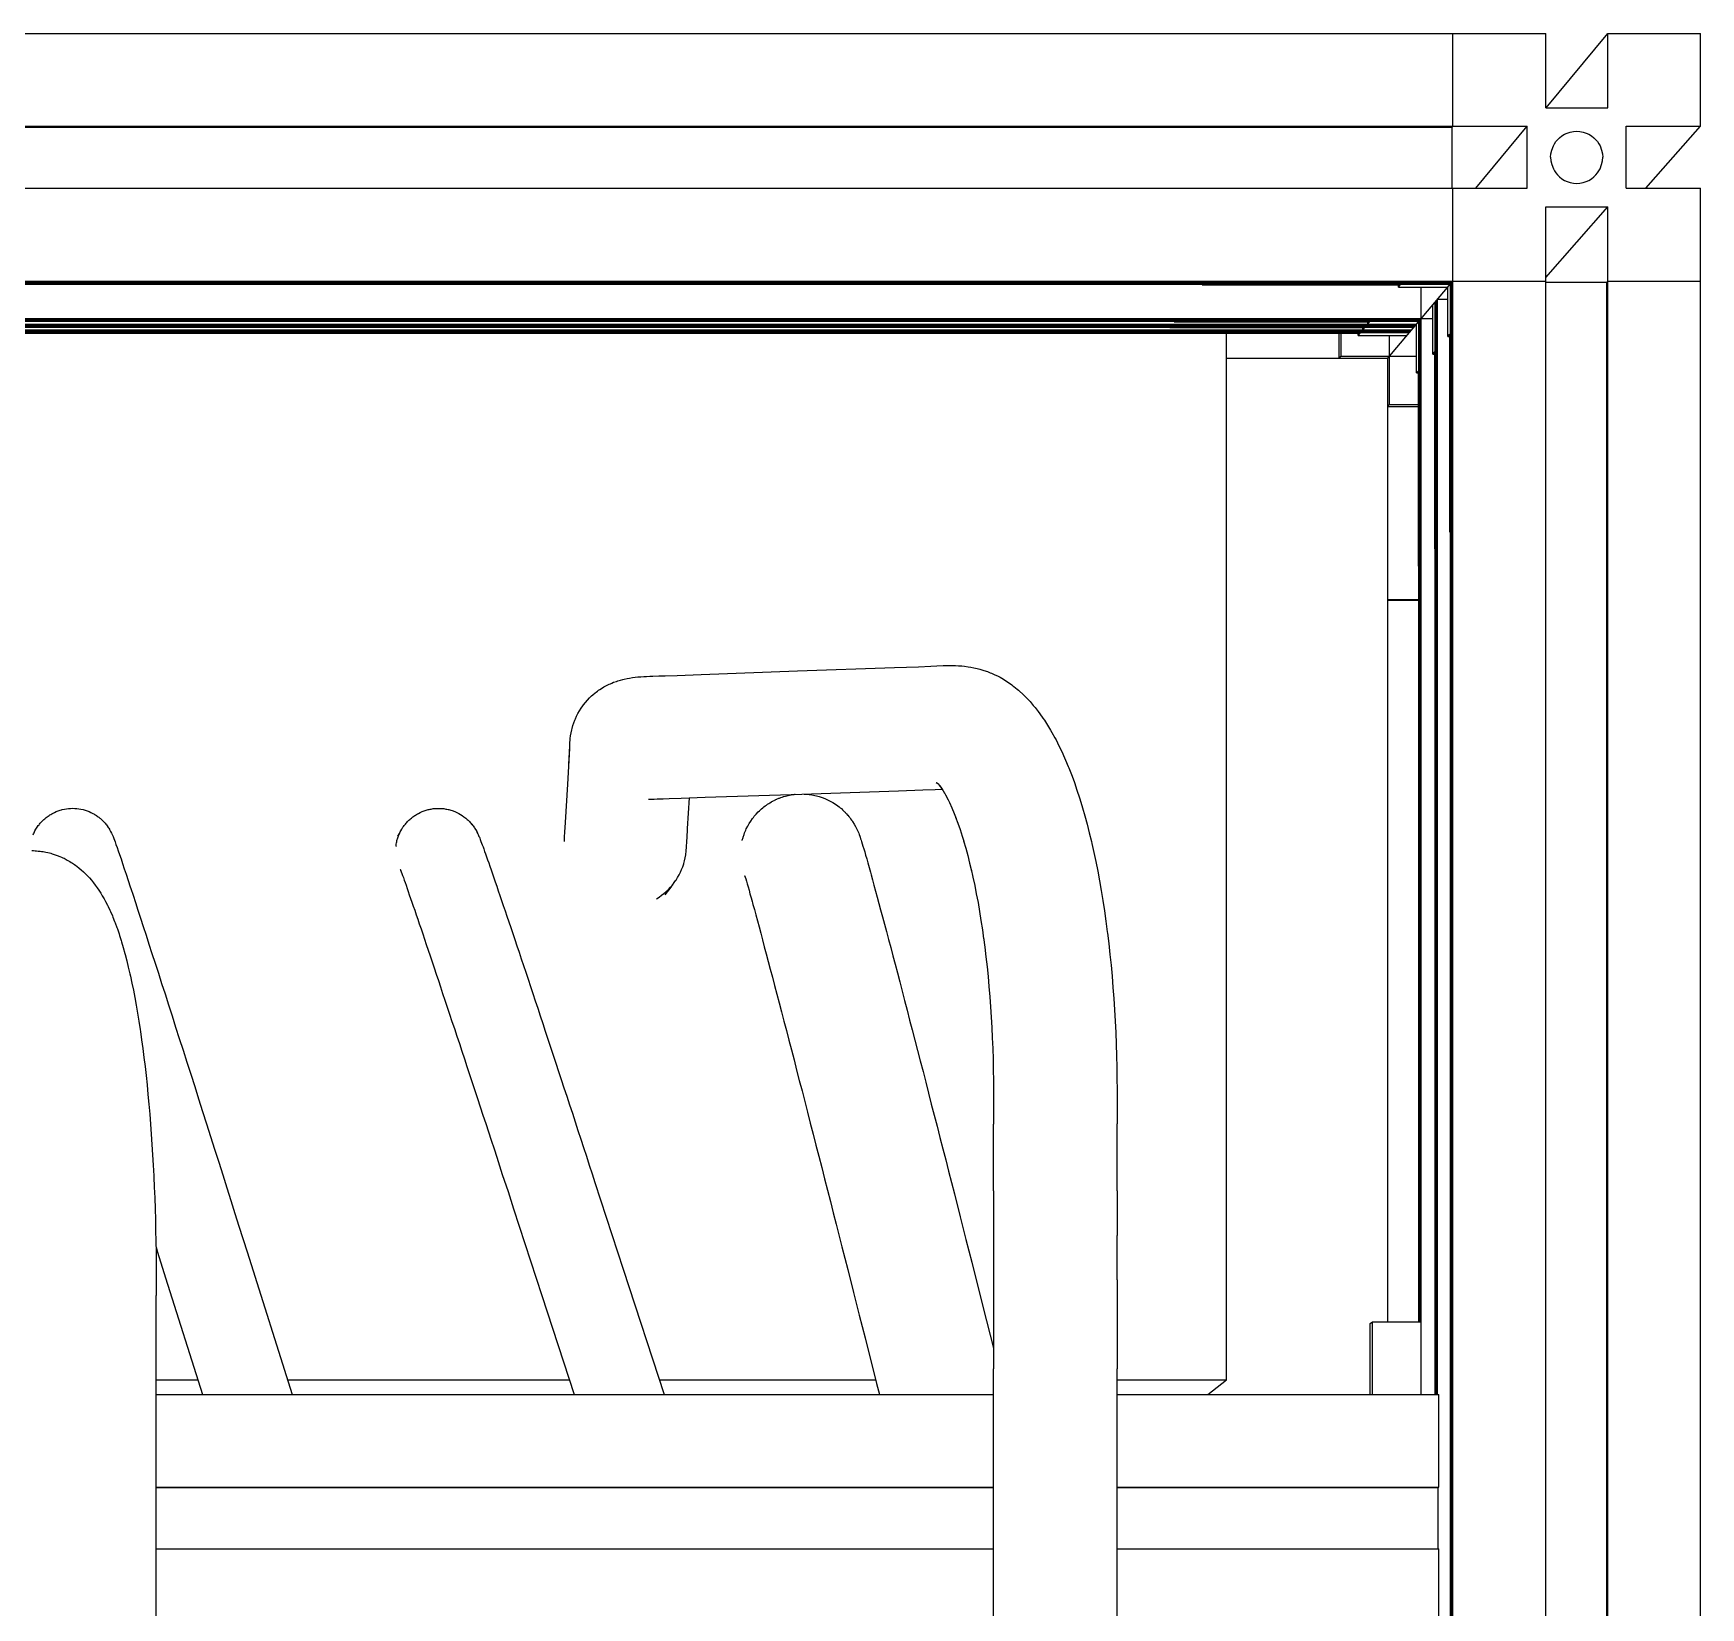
# Model space of a CAD drawing. Header units: millimetres. Extents: x -242 to 242, y -257 to 254.
# Drawn here: x 81.7 to 218.4, y 124.9 to 253.9 of the extents above; entities that cross this region are included whole.
import ezdxf

# ---------------------------------------------------------------- set-up
doc = ezdxf.new("R2010")
doc.units = ezdxf.units.MM
doc.layers.add('VISIBLE', color=7, linetype='Continuous')

msp = doc.modelspace()

# ---------------------------------------------------------------- linework, layer by layer
at = {"layer": 'VISIBLE'}
for p, q in [((-205.68, 253.92), (205.68, 253.92)), ((198.06, 246.31), (198.06, 253.92)), ((205.68, 247.83), (205.68, 253.92)), ((205.7, 247.83), (210.76, 253.92)), ((210.76, 247.83), (210.76, 253.92)), ((210.76, 253.92), (218.37, 253.92)), ((218.37, 246.31), (218.37, 253.92)), ((205.68, 247.83), (210.76, 247.83)), ((-204.15, 246.31), (204.15, 246.31)), ((-198, 246.23), (198, 246.23)), ((198, 246.23), (198.06, 246.31)), ((198, 241.23), (198, 246.23)), ((199.94, 241.23), (204.15, 246.31)), ((204.15, 241.23), (204.15, 246.31)), ((212.28, 241.23), (212.28, 246.31)), ((212.28, 246.31), (218.37, 246.31)), ((213.87, 241.23), (218.37, 246.31)), ((206.17, 244.36), (206.3, 244.7)), ((206.3, 244.7), (206.39, 244.87)), ((206.39, 244.87), (206.51, 245.05)), ((206.51, 245.05), (206.65, 245.21)), ((206.65, 245.21), (206.81, 245.37)), ((206.81, 245.37), (207, 245.52)), ((207, 245.52), (207.21, 245.65)), ((207.21, 245.65), (207.44, 245.75)), ((207.44, 245.75), (207.69, 245.83)), ((207.69, 245.83), (207.95, 245.88)), ((207.95, 245.88), (208.22, 245.9)), ((208.22, 245.9), (208.48, 245.88)), ((208.48, 245.88), (208.74, 245.83)), ((208.74, 245.83), (208.99, 245.75)), ((208.99, 245.75), (209.22, 245.65)), ((209.22, 245.65), (209.43, 245.52)), ((209.43, 245.52), (209.62, 245.37)), ((209.62, 245.37), (209.78, 245.21)), ((209.78, 245.21), (209.92, 245.05)), ((209.92, 245.05), (210.04, 244.87)), ((210.04, 244.87), (210.13, 244.7)), ((210.13, 244.7), (210.26, 244.36)), ((206.08, 243.77), (206.1, 244.05)), ((206.08, 243.77), (206.1, 243.48)), ((206.1, 244.05), (206.17, 244.36)), ((206.1, 243.48), (206.17, 243.17)), ((210.26, 244.36), (210.33, 244.05)), ((210.26, 243.17), (210.33, 243.48)), ((210.33, 244.05), (210.35, 243.77)), ((210.33, 243.48), (210.35, 243.77)), ((206.17, 243.17), (206.3, 242.83)), ((206.3, 242.83), (206.39, 242.66)), ((206.39, 242.66), (206.51, 242.49)), ((206.51, 242.49), (206.65, 242.32)), ((206.65, 242.32), (206.81, 242.16)), ((206.81, 242.16), (207, 242.01)), ((207, 242.01), (207.21, 241.88)), ((207.21, 241.88), (207.44, 241.78)), ((207.21, 241.88), (207.44, 241.78)), ((208.99, 241.78), (209.22, 241.88)), ((209.22, 241.88), (209.43, 242.01)), ((209.43, 242.01), (209.62, 242.16)), ((209.62, 242.16), (209.78, 242.32)), ((209.78, 242.32), (209.92, 242.49)), ((209.92, 242.49), (210.04, 242.66)), ((210.04, 242.66), (210.13, 242.83)), ((210.13, 242.83), (210.26, 243.17)), ((-204.15, 241.23), (204.15, 241.23)), ((198.06, -241.23), (198.06, 241.23)), ((207.44, 241.78), (207.69, 241.7)), ((207.44, 241.78), (207.69, 241.7)), ((207.69, 241.7), (207.95, 241.65)), ((207.95, 241.65), (208.22, 241.63)), ((208.22, 241.63), (208.48, 241.65)), ((208.22, 241.63), (208.48, 241.65)), ((208.48, 241.65), (208.74, 241.7)), ((208.48, 241.65), (208.74, 241.7)), ((208.74, 241.7), (208.99, 241.78)), ((212.28, 241.23), (218.37, 241.23)), ((218.37, -241.23), (218.37, 241.23)), ((205.68, -239.7), (205.68, 239.7)), ((205.68, 233.93), (210.76, 239.7)), ((205.68, 239.7), (210.76, 239.7)), ((210.76, -239.7), (210.76, 239.7)), ((-205.68, 233.61), (205.68, 233.61)), ((-197.98, 233.52), (197.98, 233.52)), ((-197.98, 233.46), (197.98, 233.46)), ((-197.86, 233.37), (197.86, 233.37)), ((177.53, 233.32), (177.53, 233.37)), ((177.53, 233.32), (177.57, 233.37)), ((177.53, 233.32), (193.76, 233.32)), ((192.73, 227.32), (198.06, 233.61)), ((193.6, 233.14), (193.6, 233.32)), ((193.6, 233.14), (193.76, 233.32)), ((193.6, 233.14), (197.66, 233.14)), ((195.48, 142.39), (195.48, 233.14)), ((197.66, 229.08), (197.66, 233.14)), ((197.86, -233.37), (197.86, 233.37)), ((197.93, -233.52), (197.93, 233.52)), ((197.98, -233.52), (197.98, 233.52)), ((205.68, 233.54), (210.69, 233.54)), ((210.69, 233.54), (210.76, 233.61)), ((210.69, -233.54), (210.69, 233.54)), ((210.76, 233.61), (218.37, 233.61)), ((196.42, 227.65), (196.42, 231.68)), ((196.62, 142.39), (196.62, 231.91)), ((196.69, 142.39), (196.69, 232)), ((196.69, 232), (196.74, 232)), ((196.74, 142.39), (196.74, 232.05)), ((196.82, 142.39), (196.82, 232.14)), ((196.82, 232.14), (197.66, 232.14)), ((-196.42, 230.56), (196.42, 230.56)), ((-195.41, 230.48), (195.41, 230.48)), ((-195.41, 230.42), (195.41, 230.42)), ((-195.28, 230.33), (195.28, 230.33)), ((-195.08, 230.09), (195.08, 230.09)), ((-195, 230.01), (195, 230.01)), ((-194.96, 229.95), (194.96, 229.95)), ((-194.88, 229.86), (194.88, 229.86)), ((-194.69, 229.63), (194.69, 229.63)), ((174.86, 229.82), (174.86, 229.86)), ((174.86, 229.82), (174.9, 229.86)), ((174.86, 229.82), (190.85, 229.82)), ((175.22, 230.29), (175.22, 230.33)), ((175.22, 230.29), (175.25, 230.33)), ((175.22, 230.29), (191.24, 230.29)), ((190.69, 229.63), (190.69, 229.82)), ((190.69, 229.63), (190.85, 229.82)), ((191.09, 230.1), (191.09, 230.29)), ((191.09, 230.1), (191.24, 230.29)), ((191.09, 230.1), (195.09, 230.1)), ((194.96, 229.95), (194.96, 230.01)), ((195.08, 230.09), (195.08, 230.1)), ((195.09, 226.1), (195.09, 230.1)), ((195.28, 148.36), (195.28, 230.33)), ((195.36, 148.36), (195.36, 230.48)), ((195.41, 148.36), (195.41, 230.48)), ((-194.62, 229.55), (194.62, 229.55)), ((-194.57, 229.49), (194.57, 229.49)), ((-194.49, 229.4), (194.49, 229.4)), ((29.92, 229.36), (190.47, 229.36)), ((171.97, 229.36), (171.97, 229.4)), ((172.91, 229.36), (172.91, 229.4)), ((172.94, 229.36), (172.94, 229.4)), ((174.51, 229.36), (174.51, 229.4)), ((174.51, 229.36), (174.55, 229.4)), ((179.5, 143.6), (179.5, 229.36)), ((188.75, 227.32), (188.75, 229.36)), ((188.9, 227.48), (188.9, 229.36)), ((190.31, 229.17), (190.31, 229.36)), ((190.31, 229.17), (190.47, 229.36)), ((190.31, 229.17), (194.3, 229.17)), ((192.86, 223.52), (192.86, 229.17)), ((194.57, 229.49), (194.57, 229.55)), ((197.66, 229.08), (197.82, 229.27)), ((197.66, 229.08), (197.82, 229.08)), ((197.82, 213.04), (197.82, 229.27)), ((179.5, 227.32), (192.73, 227.32)), ((188.77, 227.32), (188.9, 227.48)), ((188.9, 227.48), (195.09, 227.48)), ((192.73, 148.36), (192.73, 227.32)), ((196.42, 227.65), (196.58, 227.83)), ((196.42, 227.65), (196.58, 227.65)), ((196.58, 211.7), (196.58, 227.83)), ((195.09, 226.1), (195.24, 226.28)), ((195.09, 226.1), (195.24, 226.1)), ((195.24, 210.26), (195.24, 226.28)), ((192.73, 223.36), (192.86, 223.52)), ((192.73, 223.34), (195.24, 223.34)), ((192.86, 223.52), (195.24, 223.52)), ((197.82, 213.04), (197.86, 213.08)), ((197.82, 213.04), (197.86, 213.04)), ((196.58, 211.7), (196.62, 211.74)), ((196.58, 211.7), (196.62, 211.7)), ((195.24, 210.26), (195.28, 210.3)), ((195.24, 210.26), (195.28, 210.26)), ((192.73, 207.53), (195.28, 207.53)), ((192.73, 207.49), (195.28, 207.49)), ((129.51, 200.83), (129.62, 200.87)), ((129.62, 200.87), (129.74, 200.91)), ((129.74, 200.91), (129.86, 200.94)), ((129.86, 200.94), (130.03, 200.99)), ((130.03, 200.99), (130.15, 201.02)), ((130.15, 201.02), (130.39, 201.07)), ((130.39, 201.07), (130.59, 201.1)), ((130.59, 201.1), (130.82, 201.14)), ((130.82, 201.14), (131.04, 201.17)), ((131.04, 201.17), (131.28, 201.19)), ((131.28, 201.19), (131.51, 201.21)), ((131.51, 201.21), (131.75, 201.22)), ((131.75, 201.22), (131.99, 201.24)), ((131.99, 201.24), (132.24, 201.25)), ((132.24, 201.25), (132.49, 201.26)), ((132.49, 201.26), (133, 201.27)), ((133, 201.27), (133.5, 201.29)), ((133.5, 201.29), (134.48, 201.32)), ((134.48, 201.32), (136.46, 201.39)), ((136.46, 201.39), (144.36, 201.68)), ((144.36, 201.68), (152.3, 201.96)), ((152.3, 201.96), (154.28, 202.03)), ((154.28, 202.03), (155.27, 202.07)), ((155.27, 202.07), (155.77, 202.1)), ((155.77, 202.1), (156.28, 202.12)), ((156.28, 202.12), (156.54, 202.13)), ((156.54, 202.13), (156.77, 202.13)), ((156.77, 202.13), (157.04, 202.13)), ((157.04, 202.13), (157.3, 202.12)), ((157.3, 202.12), (157.54, 202.11)), ((157.54, 202.11), (157.81, 202.09)), ((157.81, 202.09), (158.05, 202.07)), ((158.05, 202.07), (158.33, 202.03)), ((158.33, 202.03), (158.56, 202)), ((158.56, 202), (158.8, 201.95)), ((158.8, 201.95), (159.08, 201.89)), ((159.08, 201.89), (159.31, 201.83)), ((159.31, 201.83), (159.53, 201.76)), ((159.53, 201.76), (159.81, 201.67)), ((159.81, 201.67), (159.93, 201.63)), ((159.93, 201.63), (160.04, 201.59)), ((160.04, 201.59), (160.15, 201.54)), ((160.15, 201.54), (160.26, 201.5)), ((160.26, 201.5), (160.54, 201.37)), ((160.54, 201.37), (160.75, 201.27)), ((160.75, 201.27), (160.96, 201.16)), ((160.96, 201.16), (161.24, 201)), ((161.24, 201), (161.44, 200.87)), ((127.3, 199.47), (127.48, 199.64)), ((127.48, 199.64), (127.57, 199.72)), ((127.57, 199.72), (127.76, 199.88)), ((127.76, 199.88), (127.85, 199.95)), ((127.85, 199.95), (127.95, 200.03)), ((127.95, 200.03), (128.05, 200.1)), ((128.05, 200.1), (128.15, 200.17)), ((128.15, 200.17), (128.36, 200.3)), ((128.36, 200.3), (128.48, 200.37)), ((128.48, 200.37), (128.58, 200.43)), ((128.58, 200.43), (128.69, 200.49)), ((128.69, 200.49), (128.8, 200.54)), ((128.8, 200.54), (128.91, 200.59)), ((128.91, 200.59), (129.02, 200.64)), ((129.02, 200.64), (129.13, 200.69)), ((129.13, 200.69), (129.28, 200.75)), ((129.28, 200.75), (129.51, 200.83)), ((161.44, 200.87), (161.72, 200.68)), ((161.72, 200.68), (161.91, 200.55)), ((161.91, 200.55), (162, 200.47)), ((162, 200.47), (162.09, 200.4)), ((162.09, 200.4), (162.37, 200.18)), ((162.37, 200.18), (162.46, 200.1)), ((162.46, 200.1), (162.55, 200.03)), ((162.55, 200.03), (162.82, 199.78)), ((162.82, 199.78), (162.9, 199.7)), ((162.9, 199.7), (162.99, 199.62)), ((162.99, 199.62), (163.07, 199.53)), ((163.07, 199.53), (163.33, 199.25)), ((126.25, 197.98), (126.36, 198.2)), ((126.36, 198.2), (126.48, 198.42)), ((126.48, 198.42), (126.62, 198.62)), ((126.62, 198.62), (126.76, 198.82)), ((126.76, 198.82), (126.82, 198.91)), ((126.82, 198.91), (126.97, 199.11)), ((126.97, 199.11), (127.13, 199.29)), ((127.13, 199.29), (127.3, 199.47)), ((163.33, 199.25), (163.41, 199.17)), ((163.41, 199.17), (163.67, 198.86)), ((163.67, 198.86), (163.82, 198.69)), ((163.82, 198.69), (164.08, 198.36)), ((164.08, 198.36), (164.22, 198.18)), ((164.22, 198.18), (164.47, 197.82)), ((125.8, 196.62), (125.85, 196.86)), ((125.85, 196.86), (125.88, 196.96)), ((125.88, 196.96), (125.94, 197.2)), ((125.94, 197.2), (126.02, 197.43)), ((126.02, 197.43), (126.11, 197.66)), ((126.11, 197.66), (126.15, 197.76)), ((126.15, 197.76), (126.25, 197.98)), ((164.47, 197.82), (164.6, 197.64)), ((164.6, 197.64), (164.85, 197.25)), ((164.85, 197.25), (165.09, 196.84)), ((165.09, 196.84), (165.2, 196.65)), ((125.61, 194.02), (125.69, 195.56)), ((125.69, 195.69), (125.7, 195.79)), ((125.69, 195.34), (125.69, 195.69)), ((125.7, 195.79), (125.71, 196.04)), ((125.71, 196.04), (125.73, 196.14)), ((125.73, 196.14), (125.76, 196.38)), ((125.76, 196.38), (125.8, 196.62)), ((165.2, 196.65), (165.45, 196.21)), ((165.45, 196.21), (165.55, 196.03)), ((165.55, 196.03), (165.78, 195.56)), ((165.78, 195.56), (166.02, 195.08)), ((125.52, 192.42), (125.69, 195.34)), ((125.69, 195.34), (125.69, 195.34)), ((125.69, 195.34), (125.69, 195.34)), ((166.02, 195.08), (166.25, 194.56)), ((166.25, 194.56), (166.33, 194.38)), ((166.33, 194.38), (166.55, 193.85)), ((166.55, 193.85), (166.59, 193.75)), ((166.59, 193.75), (166.81, 193.2)), ((166.81, 193.2), (167.02, 192.62)), ((125.34, 189.27), (125.52, 192.42)), ((134.83, 191.26), (136.8, 191.33)), ((136.8, 191.33), (144.71, 191.6)), ((142.87, 191.27), (142.99, 191.31)), ((142.99, 191.31), (143.1, 191.35)), ((143.1, 191.35), (143.22, 191.39)), ((143.22, 191.39), (143.24, 191.39)), ((143.24, 191.39), (143.36, 191.43)), ((143.36, 191.43), (143.48, 191.46)), ((143.48, 191.46), (143.59, 191.49)), ((143.59, 191.49), (143.71, 191.51)), ((143.71, 191.51), (143.83, 191.53)), ((143.83, 191.53), (143.96, 191.55)), ((143.96, 191.55), (144.08, 191.57)), ((144.08, 191.57), (144.14, 191.58)), ((144.14, 191.58), (144.15, 191.58)), ((144.71, 191.6), (152.64, 191.87)), ((144.89, 191.6), (144.93, 191.6)), ((144.93, 191.6), (145.05, 191.59)), ((145.05, 191.59), (145.18, 191.58)), ((145.18, 191.58), (145.3, 191.57)), ((145.3, 191.57), (145.42, 191.55)), ((145.42, 191.55), (145.54, 191.53)), ((145.54, 191.53), (145.66, 191.51)), ((145.66, 191.51), (145.78, 191.49)), ((145.78, 191.49), (145.9, 191.46)), ((145.9, 191.46), (146.14, 191.39)), ((146.14, 191.39), (146.37, 191.32)), ((146.37, 191.32), (146.6, 191.23)), ((152.64, 191.87), (154.63, 191.93)), ((154.63, 191.93), (155.63, 191.97)), ((155.63, 191.97), (156.12, 192)), ((155.72, 192.54), (155.85, 192.45)), ((155.72, 192.54), (155.72, 192.54)), ((155.74, 192.54), (155.84, 192.46)), ((155.74, 192.54), (155.74, 192.54)), ((155.77, 192.52), (155.85, 192.45)), ((155.77, 192.52), (155.77, 192.52)), ((155.82, 192.49), (155.9, 192.4)), ((155.82, 192.49), (155.82, 192.49)), ((155.87, 192.43), (155.96, 192.33)), ((155.87, 192.43), (155.87, 192.43)), ((155.93, 192.36), (156.05, 192.21)), ((155.93, 192.36), (155.93, 192.36)), ((156.01, 192.28), (156.16, 192.05)), ((156.01, 192.28), (156.01, 192.28)), ((156.09, 192.17), (156.3, 191.85)), ((156.09, 192.17), (156.09, 192.17)), ((156.12, 192), (156.2, 192)), ((156.3, 191.85), (156.4, 191.68)), ((156.39, 191.7), (156.57, 191.36)), ((156.39, 191.7), (156.39, 191.7)), ((156.49, 191.52), (156.69, 191.13)), ((156.49, 191.52), (156.49, 191.52)), ((167.02, 192.62), (167.05, 192.53)), ((167.05, 192.53), (167.26, 191.92)), ((167.26, 191.92), (167.46, 191.3)), ((83.15, 189.93), (83.23, 189.97)), ((83.23, 189.97), (83.3, 190.01)), ((83.3, 190.01), (83.45, 190.09)), ((83.45, 190.09), (83.61, 190.16)), ((83.61, 190.16), (83.69, 190.19)), ((83.69, 190.19), (83.77, 190.22)), ((83.77, 190.22), (83.85, 190.25)), ((83.85, 190.25), (83.93, 190.28)), ((83.93, 190.28), (84.02, 190.3)), ((84.02, 190.3), (84.1, 190.32)), ((84.1, 190.32), (84.27, 190.36)), ((84.27, 190.36), (84.44, 190.39)), ((84.44, 190.39), (84.61, 190.41)), ((84.61, 190.41), (84.78, 190.42)), ((84.78, 190.42), (84.95, 190.43)), ((84.95, 190.43), (85.12, 190.42)), ((85.12, 190.42), (85.29, 190.41)), ((85.29, 190.41), (85.46, 190.39)), ((85.46, 190.39), (85.63, 190.36)), ((85.63, 190.36), (85.8, 190.32)), ((85.8, 190.32), (85.96, 190.28)), ((85.96, 190.28), (86.13, 190.22)), ((86.13, 190.22), (86.29, 190.16)), ((86.29, 190.16), (86.45, 190.09)), ((86.45, 190.09), (86.6, 190.01)), ((86.6, 190.01), (86.67, 189.97)), ((86.67, 189.97), (86.75, 189.93)), ((113.13, 189.93), (113.2, 189.97)), ((113.2, 189.97), (113.28, 190.01)), ((113.28, 190.01), (113.43, 190.09)), ((113.43, 190.09), (113.59, 190.16)), ((113.59, 190.16), (113.75, 190.22)), ((113.75, 190.22), (113.91, 190.27)), ((113.91, 190.27), (113.99, 190.3)), ((113.99, 190.3), (114.08, 190.32)), ((114.08, 190.32), (114.16, 190.34)), ((114.16, 190.34), (114.24, 190.36)), ((114.24, 190.36), (114.33, 190.37)), ((114.33, 190.37), (114.41, 190.39)), ((114.41, 190.39), (114.5, 190.4)), ((114.5, 190.4), (114.58, 190.41)), ((114.58, 190.41), (114.67, 190.41)), ((114.67, 190.41), (114.75, 190.42)), ((114.75, 190.42), (114.77, 190.42)), ((114.77, 190.42), (114.85, 190.42)), ((114.85, 190.42), (114.94, 190.42)), ((114.94, 190.42), (115.03, 190.42)), ((115.03, 190.42), (115.11, 190.42)), ((115.11, 190.42), (115.2, 190.41)), ((115.2, 190.41), (115.28, 190.41)), ((115.28, 190.41), (115.37, 190.4)), ((115.37, 190.4), (115.45, 190.39)), ((115.45, 190.39), (115.54, 190.37)), ((115.54, 190.37), (115.62, 190.36)), ((115.62, 190.36), (115.71, 190.34)), ((115.71, 190.34), (115.79, 190.32)), ((115.79, 190.32), (115.87, 190.3)), ((115.87, 190.3), (115.95, 190.27)), ((115.95, 190.27), (116.04, 190.25)), ((116.04, 190.25), (116.12, 190.22)), ((116.12, 190.22), (116.2, 190.19)), ((116.2, 190.19), (116.28, 190.16)), ((116.28, 190.16), (116.43, 190.09)), ((116.43, 190.09), (116.59, 190.01)), ((116.59, 190.01), (116.74, 189.93)), ((132.13, 191.17), (132.36, 191.18)), ((132.13, 191.17), (132.13, 191.17)), ((132.16, 191.17), (132.3, 191.18)), ((132.16, 191.17), (132.16, 191.17)), ((132.36, 191.18), (132.6, 191.19)), ((132.6, 191.19), (132.84, 191.2)), ((132.84, 191.2), (133.34, 191.21)), ((133.34, 191.21), (133.84, 191.23)), ((133.84, 191.23), (134.83, 191.26)), ((135.35, 188.78), (135.51, 191.29)), ((140.89, 189.87), (140.97, 189.96)), ((140.97, 189.96), (141.14, 190.14)), ((141.14, 190.14), (141.23, 190.23)), ((141.23, 190.23), (141.32, 190.31)), ((141.32, 190.31), (141.41, 190.39)), ((141.41, 190.39), (141.5, 190.47)), ((141.5, 190.47), (141.6, 190.55)), ((141.6, 190.55), (141.7, 190.62)), ((141.7, 190.62), (141.8, 190.69)), ((141.8, 190.69), (141.9, 190.76)), ((141.9, 190.76), (142, 190.83)), ((142, 190.83), (142.1, 190.89)), ((142.1, 190.89), (142.21, 190.95)), ((142.21, 190.95), (142.26, 190.98)), ((142.26, 190.98), (142.32, 191.01)), ((142.32, 191.01), (142.37, 191.04)), ((142.37, 191.04), (142.43, 191.07)), ((142.43, 191.07), (142.48, 191.1)), ((142.48, 191.1), (142.54, 191.12)), ((142.54, 191.12), (142.59, 191.15)), ((142.59, 191.15), (142.65, 191.17)), ((142.65, 191.17), (142.7, 191.2)), ((142.7, 191.2), (142.76, 191.22)), ((142.76, 191.22), (142.82, 191.25)), ((142.82, 191.25), (142.87, 191.27)), ((146.6, 191.23), (146.82, 191.13)), ((146.82, 191.13), (147.04, 191.02)), ((147.04, 191.02), (147.25, 190.9)), ((147.25, 190.9), (147.46, 190.77)), ((147.46, 190.77), (147.66, 190.63)), ((147.66, 190.63), (147.76, 190.55)), ((147.76, 190.55), (147.85, 190.47)), ((147.85, 190.47), (147.95, 190.4)), ((147.95, 190.4), (148.04, 190.31)), ((148.04, 190.31), (148.21, 190.15)), ((148.21, 190.15), (148.26, 190.1)), ((148.26, 190.1), (148.3, 190.06)), ((148.3, 190.06), (148.34, 190.01)), ((148.34, 190.01), (148.38, 189.97)), ((148.38, 189.97), (148.46, 189.88)), ((156.69, 191.13), (156.89, 190.73)), ((156.81, 190.91), (157, 190.47)), ((156.81, 190.91), (156.81, 190.91)), ((157, 190.47), (157.19, 190.01)), ((157.19, 190.01), (157.35, 189.6)), ((167.46, 191.3), (167.66, 190.65)), ((167.66, 190.65), (167.71, 190.48)), ((167.71, 190.48), (167.9, 189.82)), ((81.82, 188.5), (81.86, 188.57)), ((81.86, 188.57), (81.94, 188.72)), ((81.94, 188.72), (82.03, 188.87)), ((82.03, 188.87), (82.13, 189.01)), ((82.13, 189.01), (82.19, 189.08)), ((82.19, 189.08), (82.24, 189.14)), ((82.24, 189.14), (82.29, 189.21)), ((82.29, 189.21), (82.35, 189.27)), ((82.35, 189.27), (82.41, 189.34)), ((82.41, 189.34), (82.47, 189.4)), ((82.47, 189.4), (82.53, 189.46)), ((82.53, 189.46), (82.59, 189.52)), ((82.59, 189.52), (82.66, 189.57)), ((82.66, 189.57), (82.72, 189.63)), ((82.72, 189.63), (82.79, 189.68)), ((82.79, 189.68), (82.86, 189.73)), ((82.86, 189.73), (82.93, 189.79)), ((82.93, 189.79), (82.94, 189.79)), ((82.94, 189.79), (83.01, 189.84)), ((83.01, 189.84), (83.08, 189.89)), ((83.08, 189.89), (83.15, 189.93)), ((86.75, 189.93), (86.82, 189.89)), ((86.82, 189.89), (86.89, 189.84)), ((86.89, 189.84), (86.96, 189.79)), ((86.96, 189.79), (87.03, 189.74)), ((87.03, 189.74), (87.1, 189.69)), ((87.1, 189.69), (87.17, 189.63)), ((87.17, 189.63), (87.23, 189.58)), ((87.23, 189.58), (87.3, 189.52)), ((87.3, 189.52), (87.36, 189.46)), ((87.36, 189.46), (87.42, 189.4)), ((87.42, 189.4), (87.48, 189.34)), ((87.48, 189.34), (87.5, 189.33)), ((87.5, 189.33), (87.55, 189.27)), ((87.55, 189.27), (87.61, 189.2)), ((87.61, 189.2), (87.67, 189.14)), ((87.67, 189.14), (87.72, 189.07)), ((87.72, 189.07), (87.77, 189)), ((87.77, 189), (87.87, 188.86)), ((87.87, 188.86), (87.92, 188.79)), ((87.92, 188.79), (87.96, 188.71)), ((87.96, 188.71), (87.98, 188.69)), ((87.98, 188.69), (88.06, 188.54)), ((111.84, 188.57), (111.93, 188.72)), ((111.93, 188.72), (112.02, 188.87)), ((112.02, 188.87), (112.07, 188.94)), ((112.07, 188.94), (112.12, 189.01)), ((112.12, 189.01), (112.17, 189.08)), ((112.17, 189.08), (112.22, 189.14)), ((112.22, 189.14), (112.28, 189.21)), ((112.28, 189.21), (112.33, 189.27)), ((112.33, 189.27), (112.39, 189.34)), ((112.39, 189.34), (112.45, 189.4)), ((112.45, 189.4), (112.51, 189.46)), ((112.51, 189.46), (112.58, 189.52)), ((112.58, 189.52), (112.64, 189.57)), ((112.64, 189.57), (112.71, 189.63)), ((112.71, 189.63), (112.77, 189.68)), ((112.77, 189.68), (112.84, 189.73)), ((112.84, 189.73), (112.91, 189.78)), ((112.91, 189.78), (112.98, 189.83)), ((112.98, 189.83), (113.05, 189.88)), ((113.05, 189.88), (113.13, 189.93)), ((116.74, 189.93), (116.88, 189.83)), ((116.88, 189.83), (117.02, 189.74)), ((117.02, 189.74), (117.16, 189.63)), ((117.16, 189.63), (117.22, 189.57)), ((117.22, 189.57), (117.29, 189.52)), ((117.29, 189.52), (117.35, 189.46)), ((117.35, 189.46), (117.41, 189.4)), ((117.41, 189.4), (117.47, 189.34)), ((117.47, 189.34), (117.53, 189.27)), ((117.53, 189.27), (117.59, 189.21)), ((117.59, 189.21), (117.64, 189.14)), ((117.64, 189.14), (117.67, 189.12)), ((117.67, 189.12), (117.72, 189.05)), ((117.72, 189.05), (117.77, 188.98)), ((117.77, 188.98), (117.82, 188.91)), ((117.82, 188.91), (117.87, 188.84)), ((117.87, 188.84), (117.92, 188.77)), ((117.92, 188.77), (117.96, 188.7)), ((117.96, 188.7), (117.98, 188.67)), ((117.98, 188.67), (118.06, 188.52)), ((125.29, 188.48), (125.34, 189.27)), ((135.31, 187.99), (135.35, 188.78)), ((140.06, 188.52), (140.11, 188.63)), ((140.11, 188.63), (140.16, 188.75)), ((140.16, 188.75), (140.27, 188.96)), ((140.27, 188.96), (140.39, 189.18)), ((140.39, 189.18), (140.52, 189.38)), ((140.52, 189.38), (140.66, 189.58)), ((140.66, 189.58), (140.74, 189.68)), ((140.74, 189.68), (140.81, 189.78)), ((140.81, 189.78), (140.89, 189.87)), ((148.46, 189.88), (148.48, 189.86)), ((148.48, 189.86), (148.56, 189.77)), ((148.56, 189.77), (148.63, 189.67)), ((148.63, 189.67), (148.71, 189.57)), ((148.71, 189.57), (148.78, 189.47)), ((148.78, 189.47), (148.85, 189.37)), ((148.85, 189.37), (148.87, 189.35)), ((148.87, 189.35), (149, 189.14)), ((149, 189.14), (149.12, 188.93)), ((149.12, 188.93), (149.23, 188.71)), ((149.23, 188.71), (149.25, 188.67)), ((149.25, 188.67), (149.34, 188.45)), ((157.31, 189.71), (157.5, 189.21)), ((157.31, 189.71), (157.31, 189.71)), ((157.5, 189.21), (157.68, 188.68)), ((157.68, 188.68), (157.85, 188.14)), ((167.9, 189.82), (168.09, 189.13)), ((168.09, 189.13), (168.27, 188.43)), ((81.71, 188.26), (81.75, 188.34)), ((81.75, 188.34), (81.78, 188.42)), ((81.78, 188.42), (81.82, 188.5)), ((88.06, 188.54), (88.14, 188.38)), ((88.14, 188.38), (88.16, 188.34)), ((88.16, 188.34), (88.23, 188.18)), ((88.23, 188.18), (88.26, 188.11)), ((88.26, 188.11), (88.33, 187.95)), ((88.33, 187.95), (88.37, 187.83)), ((88.37, 187.83), (88.43, 187.67)), ((88.43, 187.67), (88.5, 187.47)), ((88.5, 187.47), (88.59, 187.23)), ((88.59, 187.23), (88.68, 186.95)), ((111.44, 187.3), (111.45, 187.33)), ((111.45, 187.33), (111.46, 187.42)), ((111.46, 187.42), (111.47, 187.5)), ((111.47, 187.5), (111.49, 187.59)), ((111.49, 187.59), (111.51, 187.67)), ((111.51, 187.67), (111.53, 187.75)), ((111.53, 187.78), (111.55, 187.86)), ((111.53, 187.75), (111.53, 187.78)), ((111.55, 187.86), (111.58, 187.94)), ((111.58, 187.94), (111.63, 188.1)), ((111.61, 188.14), (111.74, 188.36)), ((111.63, 188.1), (111.69, 188.26)), ((111.69, 188.26), (111.73, 188.34)), ((111.73, 188.34), (111.76, 188.42)), ((111.76, 188.42), (111.8, 188.5)), ((111.8, 188.5), (111.84, 188.57)), ((118.06, 188.52), (118.08, 188.48)), ((118.08, 188.48), (118.16, 188.33)), ((118.16, 188.33), (118.18, 188.28)), ((118.18, 188.28), (118.25, 188.12)), ((118.25, 188.12), (118.28, 188.06)), ((118.28, 188.06), (118.31, 187.97)), ((118.31, 187.97), (118.35, 187.87)), ((118.35, 187.87), (118.41, 187.71)), ((118.41, 187.71), (118.46, 187.58)), ((118.46, 187.58), (118.52, 187.44)), ((118.52, 187.44), (118.58, 187.28)), ((118.58, 187.28), (118.64, 187.1)), ((125.25, 187.7), (125.26, 187.88)), ((125.25, 187.7), (125.25, 187.7)), ((125.26, 187.88), (125.27, 188.09)), ((125.27, 188.09), (125.29, 188.48)), ((135.24, 186.97), (135.26, 187.21)), ((135.26, 187.3), (135.27, 187.39)), ((135.26, 187.21), (135.26, 187.3)), ((135.27, 187.39), (135.28, 187.6)), ((135.28, 187.6), (135.29, 187.8)), ((135.29, 187.8), (135.31, 187.99)), ((139.82, 187.81), (139.89, 188.04)), ((139.82, 187.79), (139.82, 187.81)), ((139.89, 188.04), (139.9, 188.06)), ((139.9, 188.06), (139.97, 188.29)), ((139.97, 188.29), (140.01, 188.41)), ((140.01, 188.41), (140.06, 188.52)), ((149.34, 188.45), (149.37, 188.38)), ((149.37, 188.38), (149.42, 188.27)), ((149.42, 188.27), (149.46, 188.15)), ((149.46, 188.15), (149.49, 188.06)), ((149.49, 188.06), (149.53, 187.94)), ((149.53, 187.94), (149.58, 187.81)), ((149.58, 187.81), (149.61, 187.7)), ((149.61, 187.7), (149.66, 187.53)), ((149.66, 187.53), (149.72, 187.34)), ((149.72, 187.34), (149.79, 187.12)), ((157.85, 188.14), (157.98, 187.74)), ((157.97, 187.75), (158.14, 187.16)), ((157.97, 187.75), (157.97, 187.75)), ((168.27, 188.43), (168.44, 187.71)), ((168.44, 187.71), (168.48, 187.55)), ((168.48, 187.55), (168.64, 186.82)), ((81.59, 186.97), (81.75, 186.96)), ((81.75, 186.96), (81.87, 186.95)), ((81.87, 186.95), (81.99, 186.94)), ((81.99, 186.94), (82.11, 186.93)), ((82.11, 186.93), (82.28, 186.91)), ((82.28, 186.91), (82.4, 186.9)), ((82.4, 186.9), (82.52, 186.88)), ((82.52, 186.88), (82.64, 186.86)), ((82.64, 186.86), (82.76, 186.83)), ((82.76, 186.83), (82.92, 186.8)), ((82.92, 186.8), (83.04, 186.77)), ((83.04, 186.77), (83.16, 186.74)), ((83.16, 186.74), (83.28, 186.7)), ((83.28, 186.7), (83.51, 186.63)), ((83.51, 186.63), (83.68, 186.57)), ((83.68, 186.57), (83.91, 186.48)), ((83.91, 186.48), (84.02, 186.43)), ((84.02, 186.43), (84.13, 186.38)), ((84.13, 186.38), (84.24, 186.33)), ((84.24, 186.33), (84.41, 186.24)), ((84.41, 186.24), (84.51, 186.19)), ((84.51, 186.19), (84.62, 186.13)), ((84.62, 186.13), (84.72, 186.07)), ((84.72, 186.07), (84.83, 186)), ((84.83, 186), (84.93, 185.94)), ((84.93, 185.94), (85.1, 185.82)), ((88.68, 186.95), (88.79, 186.64)), ((88.79, 186.64), (88.91, 186.28)), ((88.91, 186.28), (89.04, 185.9)), ((89.04, 185.9), (89.18, 185.47)), ((118.64, 187.1), (118.71, 186.9)), ((118.71, 186.9), (118.79, 186.69)), ((118.79, 186.69), (118.87, 186.46)), ((118.87, 186.46), (118.95, 186.22)), ((118.95, 186.22), (119.05, 185.96)), ((119.05, 185.96), (119.14, 185.68)), ((134.95, 185.64), (135.03, 185.88)), ((135.03, 185.88), (135.04, 185.9)), ((135.04, 185.9), (135.1, 186.13)), ((135.1, 186.13), (135.16, 186.37)), ((135.16, 186.37), (135.2, 186.62)), ((135.2, 186.66), (135.23, 186.9)), ((135.2, 186.62), (135.2, 186.66)), ((135.23, 186.9), (135.24, 186.97)), ((149.79, 187.12), (149.86, 186.87)), ((149.86, 186.87), (149.94, 186.59)), ((149.94, 186.59), (150.03, 186.28)), ((150.03, 186.28), (150.12, 185.95)), ((150.12, 185.95), (150.22, 185.58)), ((158.14, 187.16), (158.31, 186.55)), ((158.31, 186.55), (158.46, 185.93)), ((158.46, 185.93), (158.61, 185.31)), ((168.64, 186.82), (168.8, 186.06)), ((168.8, 186.06), (168.96, 185.29)), ((85.1, 185.82), (85.2, 185.75)), ((85.2, 185.75), (85.3, 185.68)), ((85.3, 185.68), (85.49, 185.53)), ((85.49, 185.53), (85.65, 185.39)), ((85.65, 185.39), (85.83, 185.23)), ((85.83, 185.23), (86.01, 185.06)), ((86.01, 185.06), (86.17, 184.89)), ((86.17, 184.89), (86.34, 184.72)), ((86.34, 184.72), (86.49, 184.53)), ((86.49, 184.53), (86.66, 184.33)), ((89.18, 185.47), (89.33, 185.02)), ((89.33, 185.02), (89.5, 184.52)), ((89.5, 184.52), (89.67, 183.99)), ((111.78, 185.45), (111.81, 185.38)), ((111.78, 185.45), (111.78, 185.45)), ((111.81, 185.38), (111.84, 185.32)), ((111.82, 185.36), (111.87, 185.23)), ((111.82, 185.36), (111.82, 185.36)), ((111.87, 185.23), (111.92, 185.09)), ((111.92, 185.09), (111.98, 184.92)), ((111.98, 184.92), (112.05, 184.75)), ((112.05, 184.75), (112.12, 184.55)), ((112.12, 184.55), (112.19, 184.34)), ((119.14, 185.68), (119.24, 185.38)), ((119.24, 185.38), (119.35, 185.07)), ((119.35, 185.07), (119.46, 184.74)), ((119.46, 184.74), (119.58, 184.4)), ((134.25, 184.34), (134.39, 184.54)), ((134.39, 184.54), (134.4, 184.55)), ((134.4, 184.55), (134.53, 184.75)), ((134.53, 184.75), (134.65, 184.97)), ((134.65, 184.97), (134.76, 185.19)), ((134.76, 185.19), (134.86, 185.41)), ((134.86, 185.41), (134.95, 185.64)), ((140.02, 184.93), (140.06, 184.8)), ((140.02, 184.93), (140.02, 184.93)), ((140.06, 184.8), (140.11, 184.64)), ((140.06, 184.79), (140.07, 184.78)), ((140.11, 184.64), (140.17, 184.45)), ((150.22, 185.58), (150.33, 185.19)), ((150.33, 185.19), (150.39, 184.98)), ((150.39, 184.98), (150.5, 184.56)), ((150.5, 184.56), (150.62, 184.12)), ((158.58, 185.44), (158.73, 184.78)), ((158.58, 185.44), (158.58, 185.44)), ((158.73, 184.78), (158.88, 184.1)), ((168.96, 185.29), (169.1, 184.49)), ((169.1, 184.49), (169.24, 183.69)), ((86.66, 184.33), (86.8, 184.14)), ((86.8, 184.14), (86.96, 183.92)), ((86.96, 183.92), (87.09, 183.72)), ((87.09, 183.72), (87.25, 183.48)), ((87.25, 183.48), (87.37, 183.27)), ((87.37, 183.27), (87.53, 183)), ((89.67, 183.99), (89.72, 183.86)), ((89.72, 183.86), (89.9, 183.3)), ((89.9, 183.3), (90.09, 182.71)), ((112.19, 184.34), (112.27, 184.12)), ((112.27, 184.12), (112.36, 183.87)), ((112.36, 183.87), (112.45, 183.61)), ((112.45, 183.61), (112.54, 183.33)), ((112.54, 183.33), (112.65, 183.04)), ((119.58, 184.4), (119.7, 184.04)), ((119.7, 184.04), (119.83, 183.67)), ((119.83, 183.67), (119.96, 183.28)), ((119.96, 183.28), (120.1, 182.88)), ((132.81, 183.02), (133.01, 183.16)), ((133.01, 183.16), (133.21, 183.3)), ((133.21, 183.3), (133.41, 183.45)), ((133.41, 183.45), (133.59, 183.61)), ((133.51, 183.33), (133.99, 183.98)), ((133.59, 183.61), (133.77, 183.78)), ((133.77, 183.78), (133.94, 183.96)), ((133.94, 183.96), (134.1, 184.14)), ((133.99, 183.98), (134.14, 184.2)), ((134.1, 184.14), (134.25, 184.34)), ((140.17, 184.45), (140.23, 184.24)), ((140.23, 184.24), (140.3, 183.99)), ((140.3, 183.99), (140.38, 183.71)), ((140.38, 183.71), (140.46, 183.41)), ((140.46, 183.41), (140.56, 183.08)), ((150.62, 184.12), (150.75, 183.65)), ((150.75, 183.65), (150.89, 183.16)), ((150.89, 183.16), (151.03, 182.64)), ((158.88, 184.1), (159.01, 183.41)), ((159.01, 183.41), (159.15, 182.7)), ((169.24, 183.69), (169.38, 182.87)), ((87.53, 183), (87.64, 182.8)), ((87.64, 182.8), (87.8, 182.5)), ((87.8, 182.5), (87.85, 182.39)), ((87.85, 182.39), (88, 182.07)), ((88, 182.07), (88.05, 181.97)), ((88.05, 181.97), (88.2, 181.62)), ((90.09, 182.71), (90.3, 182.09)), ((90.3, 182.09), (90.51, 181.43)), ((112.65, 183.04), (112.75, 182.73)), ((112.75, 182.73), (112.86, 182.41)), ((112.86, 182.41), (112.98, 182.07)), ((112.98, 182.07), (113.1, 181.71)), ((120.1, 182.88), (120.24, 182.46)), ((120.24, 182.46), (120.39, 182.03)), ((120.39, 182.03), (120.54, 181.58)), ((132.79, 183.02), (132.81, 183.02)), ((140.56, 183.08), (140.63, 182.8)), ((140.6, 182.94), (140.7, 182.55)), ((140.6, 182.94), (140.6, 182.94)), ((140.7, 182.55), (140.82, 182.13)), ((140.82, 182.13), (140.94, 181.69)), ((151.03, 182.64), (151.17, 182.1)), ((151.17, 182.1), (151.32, 181.53)), ((159.15, 182.7), (159.27, 181.97)), ((159.27, 181.97), (159.39, 181.23)), ((169.38, 182.87), (169.51, 182.03)), ((169.51, 182.03), (169.63, 181.18)), ((88.2, 181.62), (88.24, 181.52)), ((88.24, 181.52), (88.39, 181.15)), ((88.39, 181.15), (88.43, 181.04)), ((88.43, 181.04), (88.57, 180.65)), ((88.57, 180.65), (88.61, 180.54)), ((88.61, 180.54), (88.75, 180.13)), ((90.51, 181.43), (90.73, 180.75)), ((90.73, 180.75), (90.96, 180.04)), ((113.1, 181.71), (113.23, 181.34)), ((113.23, 181.34), (113.36, 180.95)), ((113.36, 180.95), (113.5, 180.55)), ((113.5, 180.55), (113.64, 180.14)), ((120.54, 181.58), (120.69, 181.12)), ((120.69, 181.12), (120.85, 180.65)), ((120.85, 180.65), (121.02, 180.16)), ((140.94, 181.69), (141.07, 181.22)), ((141.07, 181.22), (141.2, 180.73)), ((141.2, 180.73), (141.34, 180.21)), ((151.32, 181.53), (151.48, 180.94)), ((151.48, 180.94), (151.64, 180.33)), ((159.39, 181.23), (159.51, 180.48)), ((159.51, 180.48), (159.61, 179.73)), ((169.63, 181.18), (169.74, 180.31)), ((88.75, 180.13), (88.79, 180.02)), ((88.79, 180.02), (88.93, 179.59)), ((88.93, 179.59), (88.96, 179.48)), ((88.96, 179.48), (89.09, 179.02)), ((89.09, 179.02), (89.23, 178.54)), ((90.96, 180.04), (91.2, 179.3)), ((91.2, 179.3), (91.45, 178.53)), ((113.64, 180.14), (113.78, 179.71)), ((113.78, 179.71), (113.93, 179.27)), ((113.93, 179.27), (114.08, 178.81)), ((121.02, 180.16), (121.18, 179.67)), ((121.18, 179.67), (121.36, 179.15)), ((121.36, 179.15), (121.53, 178.63)), ((141.34, 180.21), (141.48, 179.66)), ((141.48, 179.66), (141.63, 179.09)), ((141.63, 179.09), (141.79, 178.5)), ((151.64, 180.33), (151.81, 179.69)), ((151.81, 179.69), (151.99, 179.03)), ((151.99, 179.03), (152.17, 178.35)), ((159.6, 179.83), (159.7, 179.05)), ((159.6, 179.83), (159.6, 179.83)), ((159.7, 179.05), (159.8, 178.25)), ((169.74, 180.31), (169.75, 180.21)), ((169.75, 180.21), (169.86, 179.35)), ((169.86, 179.35), (169.95, 178.46)), ((89.23, 178.54), (89.25, 178.44)), ((89.25, 178.44), (89.39, 177.94)), ((89.39, 177.94), (89.51, 177.41)), ((91.45, 178.53), (91.71, 177.74)), ((91.71, 177.74), (91.97, 176.92)), ((114.08, 178.81), (114.24, 178.34)), ((114.24, 178.34), (114.4, 177.86)), ((114.4, 177.86), (114.57, 177.36)), ((121.53, 178.63), (121.71, 178.09)), ((121.71, 178.09), (121.89, 177.55)), ((141.79, 178.5), (141.96, 177.89)), ((141.96, 177.89), (142.12, 177.25)), ((152.17, 178.35), (152.35, 177.65)), ((152.35, 177.65), (152.54, 176.94)), ((159.8, 178.25), (159.89, 177.45)), ((169.95, 178.46), (170.05, 177.57)), ((89.51, 177.41), (89.64, 176.86)), ((89.64, 176.86), (89.68, 176.67)), ((89.68, 176.67), (89.81, 176.11)), ((91.97, 176.92), (92.24, 176.08)), ((114.57, 177.36), (114.74, 176.85)), ((114.74, 176.85), (114.92, 176.33)), ((114.92, 176.33), (115.09, 175.8)), ((121.89, 177.55), (122.08, 176.99)), ((122.08, 176.99), (122.27, 176.42)), ((122.27, 176.42), (122.46, 175.84)), ((142.12, 177.25), (142.3, 176.59)), ((142.3, 176.59), (142.48, 175.91)), ((152.54, 176.94), (152.73, 176.2)), ((159.89, 177.45), (159.97, 176.64)), ((159.97, 176.64), (160.04, 175.82)), ((170.05, 177.57), (170.13, 176.67)), ((170.13, 176.67), (170.2, 175.76)), ((89.81, 176.11), (89.93, 175.52)), ((89.93, 175.52), (90.04, 174.92)), ((90.04, 174.92), (90.16, 174.29)), ((92.24, 176.08), (92.52, 175.22)), ((92.52, 175.22), (92.8, 174.33)), ((115.09, 175.8), (115.27, 175.26)), ((115.27, 175.26), (115.46, 174.7)), ((122.46, 175.84), (122.66, 175.25)), ((122.66, 175.25), (122.86, 174.65)), ((142.48, 175.91), (142.66, 175.21)), ((142.66, 175.21), (142.85, 174.5)), ((152.73, 176.2), (152.93, 175.45)), ((152.93, 175.45), (153.13, 174.68)), ((160.04, 175.82), (160.11, 174.99)), ((160.11, 174.99), (160.18, 174.15)), ((170.2, 175.76), (170.27, 174.84)), ((90.16, 174.29), (90.27, 173.65)), ((90.27, 173.65), (90.37, 172.99)), ((92.8, 174.33), (93.09, 173.43)), ((115.46, 174.7), (115.65, 174.14)), ((115.65, 174.14), (115.84, 173.56)), ((115.84, 173.56), (116.03, 172.97)), ((122.86, 174.65), (123.06, 174.04)), ((123.06, 174.04), (123.26, 173.42)), ((142.85, 174.5), (143.04, 173.76)), ((143.04, 173.76), (143.24, 173)), ((153.13, 174.68), (153.33, 173.89)), ((153.33, 173.89), (153.54, 173.08)), ((160.18, 174.15), (160.23, 173.31)), ((170.27, 174.84), (170.34, 173.92)), ((170.34, 173.92), (170.39, 172.98)), ((90.37, 172.99), (90.48, 172.31)), ((90.48, 172.31), (90.5, 172.15)), ((93.09, 173.43), (93.39, 172.5)), ((93.39, 172.5), (93.69, 171.56)), ((116.03, 172.97), (116.23, 172.38)), ((116.23, 172.38), (116.43, 171.77)), ((123.26, 173.42), (123.47, 172.8)), ((123.47, 172.8), (123.68, 172.16)), ((143.24, 173), (143.44, 172.23)), ((143.44, 172.23), (143.65, 171.44)), ((153.54, 173.08), (153.76, 172.27)), ((153.76, 172.27), (153.97, 171.43)), ((160.23, 173.31), (160.28, 172.46)), ((160.28, 172.46), (160.32, 171.61)), ((170.39, 172.98), (170.43, 172.05)), ((90.5, 172.15), (90.6, 171.46)), ((90.6, 171.46), (90.7, 170.75)), ((93.69, 171.56), (94, 170.6)), ((116.43, 171.77), (116.64, 171.16)), ((116.64, 171.16), (116.84, 170.54)), ((123.68, 172.16), (123.9, 171.52)), ((123.9, 171.52), (124.11, 170.87)), ((124.11, 170.87), (124.33, 170.21)), ((143.65, 171.44), (143.86, 170.64)), ((153.97, 171.43), (154.19, 170.59)), ((160.32, 171.61), (160.35, 170.74)), ((170.43, 172.05), (170.47, 171.1)), ((170.47, 171.1), (170.5, 170.16)), ((90.7, 170.75), (90.79, 170.02)), ((90.79, 170.02), (90.88, 169.28)), ((94, 170.6), (94.31, 169.63)), ((94.31, 169.63), (94.63, 168.64)), ((116.84, 170.54), (117.05, 169.9)), ((117.05, 169.9), (117.26, 169.27)), ((124.33, 170.21), (124.55, 169.54)), ((124.55, 169.54), (124.77, 168.87)), ((143.86, 170.64), (144.07, 169.82)), ((144.07, 169.82), (144.28, 168.98)), ((154.19, 170.59), (154.41, 169.73)), ((154.41, 169.73), (154.64, 168.86)), ((160.35, 170.74), (160.38, 169.87)), ((160.38, 169.87), (160.4, 169)), ((170.5, 170.16), (170.52, 169.22)), ((90.88, 169.28), (90.96, 168.53)), ((90.96, 168.53), (91.05, 167.76)), ((94.63, 168.64), (94.95, 167.64)), ((117.26, 169.27), (117.48, 168.62)), ((117.48, 168.62), (117.69, 167.97)), ((124.77, 168.87), (124.99, 168.2)), ((124.99, 168.2), (125.21, 167.52)), ((144.28, 168.98), (144.5, 168.14)), ((144.5, 168.14), (144.73, 167.28)), ((154.64, 168.86), (154.86, 167.98)), ((160.4, 169), (160.41, 168.12)), ((160.41, 168.12), (160.42, 167.23)), ((170.52, 169.22), (170.53, 168.28)), ((170.53, 168.28), (170.54, 167.35)), ((91.05, 167.76), (91.12, 166.98)), ((91.12, 166.98), (91.2, 166.18)), ((94.95, 167.64), (95.27, 166.62)), ((117.69, 167.97), (117.91, 167.31)), ((117.91, 167.31), (118.13, 166.64)), ((125.21, 167.52), (125.44, 166.83)), ((125.44, 166.83), (125.67, 166.14)), ((144.73, 167.28), (144.95, 166.41)), ((154.86, 167.98), (155.09, 167.09)), ((155.09, 167.09), (155.32, 166.2)), ((160.42, 167.23), (160.42, 166.34)), ((170.54, 167.35), (170.55, 166.42)), ((91.2, 166.18), (91.27, 165.37)), ((91.27, 165.37), (91.33, 164.55)), ((95.27, 166.62), (95.59, 165.6)), ((95.59, 165.6), (95.92, 164.57)), ((118.13, 166.64), (118.35, 165.97)), ((118.35, 165.97), (118.57, 165.29)), ((125.67, 166.14), (125.9, 165.44)), ((125.9, 165.44), (126.13, 164.74)), ((144.95, 166.41), (145.18, 165.53)), ((145.18, 165.53), (145.4, 164.64)), ((155.32, 166.2), (155.56, 165.29)), ((160.42, 166.34), (160.43, 164.54)), ((170.55, 166.42), (170.55, 165.49)), ((170.55, 165.49), (170.55, 164.57)), ((91.33, 164.55), (91.39, 163.72)), ((95.92, 164.57), (96.25, 163.53)), ((118.57, 165.29), (118.8, 164.61)), ((118.8, 164.61), (119.02, 163.92)), ((126.13, 164.74), (126.36, 164.04)), ((126.36, 164.04), (126.59, 163.33)), ((145.4, 164.64), (145.64, 163.74)), ((155.56, 165.29), (155.79, 164.38)), ((155.79, 164.38), (156.02, 163.46)), ((160.43, 162.73), (160.43, 164.54)), ((170.55, 162.73), (170.55, 164.57)), ((91.39, 163.72), (91.45, 162.89)), ((91.45, 162.89), (91.5, 162.04)), ((96.25, 163.53), (96.58, 162.49)), ((119.02, 163.92), (119.25, 163.23)), ((119.25, 163.23), (119.48, 162.54)), ((126.59, 163.33), (126.82, 162.63)), ((126.82, 162.63), (127.05, 161.92)), ((145.64, 163.74), (145.87, 162.84)), ((145.87, 162.84), (146.1, 161.92)), ((156.02, 163.46), (156.26, 162.54)), ((160.42, 160.91), (160.43, 162.73)), ((170.54, 159.08), (170.55, 162.73)), ((91.5, 162.04), (91.55, 161.18)), ((96.58, 162.49), (96.92, 161.44)), ((96.92, 161.44), (97.25, 160.39)), ((119.48, 162.54), (119.7, 161.84)), ((119.7, 161.84), (119.93, 161.14)), ((127.05, 161.92), (127.28, 161.2)), ((146.1, 161.92), (146.34, 161.01)), ((156.26, 162.54), (156.5, 161.62)), ((156.5, 161.62), (156.73, 160.69)), ((91.55, 161.18), (91.6, 160.31)), ((91.6, 160.31), (91.6, 160.24)), ((91.6, 160.24), (91.64, 159.38)), ((97.25, 160.39), (97.58, 159.34)), ((119.93, 161.14), (120.16, 160.43)), ((120.16, 160.43), (120.63, 159.02)), ((127.28, 161.2), (127.52, 160.49)), ((127.52, 160.49), (127.75, 159.78)), ((146.34, 161.01), (146.57, 160.08)), ((146.57, 160.08), (146.81, 159.15)), ((156.73, 160.69), (156.97, 159.76)), ((160.42, 159.09), (160.42, 160.91)), ((91.64, 159.38), (91.67, 158.5)), ((97.58, 159.34), (97.91, 158.29)), ((120.63, 159.02), (121.09, 157.6)), ((127.75, 159.78), (128.21, 158.36)), ((146.81, 159.15), (147.05, 158.22)), ((156.97, 159.76), (157.21, 158.83)), ((157.21, 158.83), (157.68, 156.96)), ((160.42, 159.09), (160.42, 144.5)), ((170.54, 159.08), (170.54, 155.44)), ((91.67, 158.5), (91.71, 157.62)), ((91.71, 157.62), (91.73, 156.74)), ((97.91, 158.29), (98.25, 157.23)), ((98.25, 157.23), (98.58, 156.18)), ((121.09, 157.6), (121.55, 156.18)), ((128.21, 158.36), (128.68, 156.94)), ((147.05, 158.22), (147.28, 157.29)), ((147.28, 157.29), (147.52, 156.36)), ((91.73, 156.74), (91.75, 155.85)), ((91.75, 155.85), (91.77, 154.96)), ((98.58, 156.18), (99.25, 154.08)), ((121.55, 156.18), (122.02, 154.76)), ((128.68, 156.94), (129.14, 155.51)), ((147.52, 156.36), (148, 154.5)), ((157.68, 156.96), (158.16, 155.1)), ((91.77, 154.96), (91.78, 154.07)), ((91.78, 154.46), (91.9, 154.07)), ((122.02, 154.76), (122.48, 153.34)), ((129.14, 155.51), (130.07, 152.67)), ((148, 154.5), (148.47, 152.63)), ((158.16, 155.1), (158.63, 153.23)), ((170.54, 151.8), (170.54, 155.44)), ((91.78, 154.07), (91.79, 153.18)), ((91.79, 153.18), (91.8, 152.29)), ((91.9, 154.07), (92.57, 151.96)), ((99.25, 154.08), (102.95, 142.39)), ((122.48, 153.34), (123.41, 150.5)), ((158.63, 153.23), (159.58, 149.5)), ((91.8, 152.29), (91.8, 151.4)), ((92.57, 151.96), (95.6, 142.39)), ((130.07, 152.67), (133.42, 142.39)), ((148.47, 152.63), (148.95, 150.77)), ((170.54, 151.8), (170.54, 144.5)), ((91.8, 151.4), (91.8, 150.52)), ((91.8, 148.75), (91.8, 150.52)), ((123.41, 150.5), (126.05, 142.39)), ((148.95, 150.77), (149.42, 148.9)), ((159.58, 149.5), (160.42, 146.19)), ((91.8, 147), (91.8, 148.75)), ((149.42, 148.9), (149.89, 147.04)), ((191.28, 148.21), (191.47, 148.36)), ((191.28, 142.39), (191.28, 148.21)), ((191.47, 142.39), (191.47, 148.36)), ((191.47, 148.36), (195.48, 148.36)), ((91.8, 139.99), (91.8, 147)), ((149.89, 147.04), (150.84, 143.31)), ((91.8, 143.6), (95.22, 143.6)), ((102.56, 143.6), (125.66, 143.6)), ((133.03, 143.6), (150.77, 143.6)), ((160.42, 27.83), (160.42, 144.5)), ((170.54, 27.83), (170.54, 144.5)), ((170.54, 143.6), (179.5, 143.6)), ((177.98, 142.39), (179.5, 143.6)), ((91.8, 142.39), (160.42, 142.39)), ((150.84, 143.31), (151.08, 142.39)), ((170.54, 142.39), (196.92, 142.39)), ((196.92, 134.81), (196.92, 142.39)), ((91.8, 27.83), (91.8, 139.99)), ((91.8, 134.81), (160.42, 134.81)), ((91.8, 134.77), (160.42, 134.77)), ((170.54, 134.81), (196.92, 134.81)), ((170.54, 134.77), (196.86, 134.77)), ((196.86, 134.77), (196.92, 134.81)), ((196.86, 129.76), (196.86, 134.77)), ((91.8, 129.76), (160.42, 129.76)), ((170.54, 129.76), (196.92, 129.76)), ((196.92, 122.19), (196.92, 129.76))]:
    msp.add_line(p, q, dxfattribs=at)

doc.saveas('drawing.dxf')
